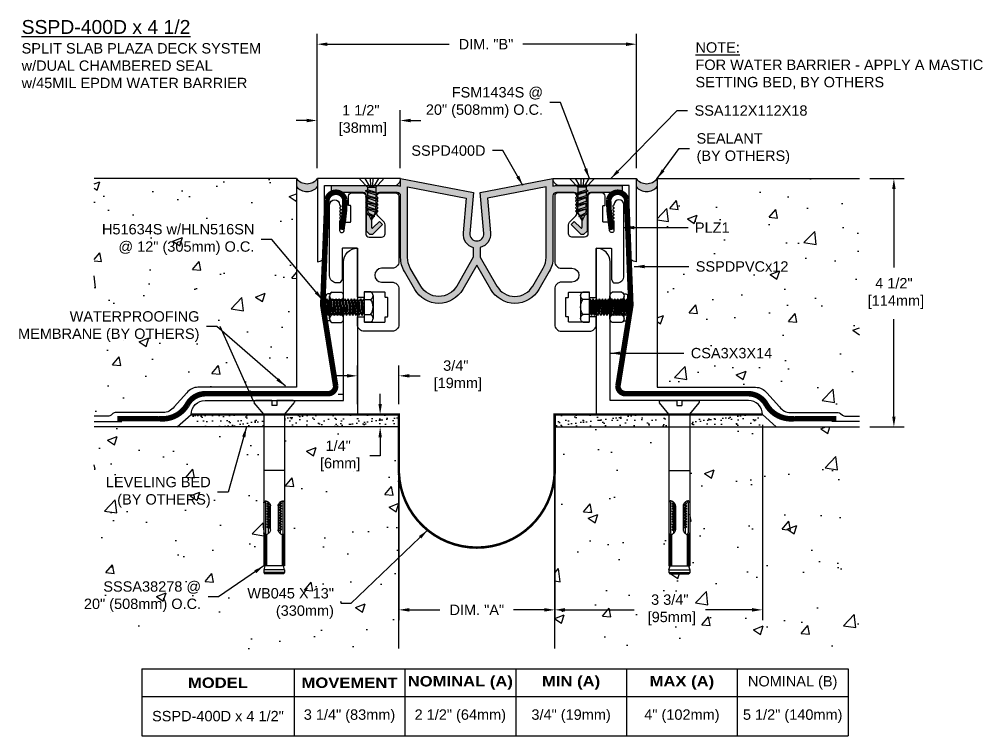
# Model space of a CAD drawing. Header units: inches. Extents: x 0.2 to 35.9, y 0 to 12.9.
# Drawn here: x 0.18 to 17.57, y 0 to 12.93 of the extents above; entities that cross this region are included whole.
import ezdxf

# ---------------------------------------------------------------- set-up
doc = ezdxf.new("R2010")
doc.units = ezdxf.units.IN
doc.header["$MEASUREMENT"] = 0
for name, color, linetype in [('Anchors', 4, 'Continuous'), ('Conditions', 1, 'Continuous'), ('Dimensions', 3, 'Continuous'), ('Fillers', 2, 'Continuous'), ('Metals', 7, 'Continuous'), ('Seal', 5, 'Continuous'), ('TABLE', 1, 'Continuous'), ('Text', 2, 'Continuous')]:
    doc.layers.add(name, color=color, linetype=linetype)
doc.styles.add('ARIAL', font='arial.ttf')
doc.dimstyles.new('Arial', dxfattribs={"dimtxt": 0.1875, "dimasz": 0.1875, "dimexe": 0.1875, "dimexo": 0.1875, "dimgap": 0.1875, "dimtad": 0, "dimtih": 1, "dimtoh": 1, "dimdec": 4, "dimzin": 0, "dimdsep": 46, "dimlunit": 4, "dimtxsty": 'ARIAL', "dimcen": 0.1875, "dimadec": 0, "dimazin": 0, "dimtfac": 1, "dimtdec": 4, "dimtofl": 0, "dimtmove": 0, "dimatfit": 3, "dimfxl": 0, "dimfrac": 2, "dimtolj": 1, "dimtzin": 0, "dimarcsym": 0})
pattern_1 = [(37.5, (-3.29211, 1.53138), (-0.0062993, 0.1926824), [0, -0.152, 0, -0.17, 0, -0.1625]), (7.5, (-3.29211, 1.53138), (0.1769777, 0.2822146), [0, -0.082, 0, -0.137, 0, -0.0525]), (327.5, (-3.41511, 1.53138), (0.3114142, 0.0005659), [0, -0.05, 0, -0.18, 0, -0.235]), (317.5, (-3.41511, 1.53138), (0.3006127, 0.0877676), [0, -0.025, 0, -0.118, 0, -0.135])]
pattern_2 = [(50, (-0.3425, -0.518), (1.79315, -0.15688), [0.1875, -2.0625]), (355, (-0.3425, -0.518), (-0.34688, 1.88048), [0.15, -1.65]), (100.451, (-0.193, -0.5311), (1.44627, 1.7236), [0.15935, -1.75286]), (46.184, (-0.3425, -0.018), (2.6681, -0.4138), [0.28125, -3.09375]), (96.636, (-0.1202, -0.0525), (2.33666, 2.4353), [0.23903, -2.62928]), (351.184, (-0.3425, -0.018), (2.33665, 2.4353), [0.225, -2.475]), (21, (-0.0925, -0.143), (1.49227, -1.00655), [0.1875, -2.0625]), (326, (-0.0925, -0.143), (0.60829, 1.81288), [0.15, -1.65]), (71.451, (0.0318, -0.2269), (2.10056, 0.80633), [0.15935, -1.75286]), (37.5, (-0.3425, -0.518), (0.0304, 0.832235), [0, -1.63, 0, -1.675, 0, -1.65625]), (7.5, (-0.3425, -0.518), (0.657674, 0.98603), [0, -0.955, 0, -1.5925, 0, -0.63125]), (327.5, (-0.9, -0.518), (1.334556, -0.056387), [0, -0.625, 0, -1.95, 0, -2.5875]), (317.5, (-1.15, -0.518), (1.457965, 0.25026), [0, -0.8125, 0, -1.295, 0, -1.8375])]
pattern_3 = [(50, (-3.2921, 1.5314), (1.79315, -0.15688), [0.1875, -2.0625]), (355, (-3.2921, 1.5314), (-0.34688, 1.88048), [0.15, -1.65]), (100.451, (-3.1427, 1.5183), (1.44627, 1.7236), [0.15935, -1.75286]), (46.184, (-3.2921, 2.0314), (2.6681, -0.4138), [0.28125, -3.09375]), (96.636, (-3.0698, 1.997), (2.33666, 2.4353), [0.23903, -2.62928]), (351.184, (-3.292, 2.0314), (2.33665, 2.4353), [0.225, -2.475]), (21, (-3.0421, 1.9064), (1.49227, -1.00655), [0.1875, -2.0625]), (326, (-3.0421, 1.9064), (0.60829, 1.81288), [0.15, -1.65]), (71.451, (-2.9178, 1.8225), (2.10056, 0.80633), [0.15935, -1.75286]), (37.5, (-3.2921, 1.5314), (0.0304, 0.832235), [0, -1.63, 0, -1.675, 0, -1.65625]), (7.5, (-3.2921, 1.5314), (0.657674, 0.98603), [0, -0.955, 0, -1.5925, 0, -0.63125]), (327.5, (-3.8496, 1.5314), (1.334556, -0.056387), [0, -0.625, 0, -1.95, 0, -2.5875]), (317.5, (-4.0996, 1.5314), (1.457965, 0.25026), [0, -0.8125, 0, -1.295, 0, -1.8375])]

# ---------------------------------------------------------------- blocks, each defined once
blk = doc.blocks.new('PLZ1')
blk.add_lwpolyline([(0.265, 0, -0.414214), (0.275, -0.01), (0.275, -0.56, 0.131652), (0.276, -0.565), (0.308, -0.62, 0.267949), (0.317, -0.625), (0.375, -0.625, 0.414214), (0.5, -0.5), (0.5, 0.785, 1), (0.32, 0.785, -0.198912), (0.317, 0.778), (0.301, 0.762, 0.414214), (0.301, 0.748), (0.317, 0.732, -0.198912), (0.32, 0.725, -0.198912), (0.317, 0.718), (0.301, 0.702, 0.414214), (0.301, 0.688), (0.317, 0.672, -0.198912), (0.32, 0.665, -0.198912), (0.317, 0.658), (0.301, 0.642, 0.414214), (0.301, 0.628), (0.317, 0.612, -0.198912), (0.32, 0.605, -0.198912), (0.317, 0.598), (0.301, 0.582, 0.414214), (0.301, 0.568), (0.317, 0.552, -0.198912), (0.32, 0.545, -0.198912), (0.317, 0.538), (0.301, 0.522, 0.414214), (0.301, 0.508), (0.317, 0.492, -0.198912), (0.32, 0.485), (0.32, 0.322, -0.93609), (0.24, 0.317), (0.221, 0.461, 0.376062), (0.211, 0.47), (0.13, 0.47, -0.414214), (0.12, 0.48), (0.12, 0.76, -0.414214), (0.13, 0.77), (0.15, 0.77, 0.414214), (0.16, 0.78), (0.16, 0.937, 0.414214), (0.097, 1), (-0.088, 1, 0.414214), (-0.15, 0.937), (-0.15, 0.262, -0.414214), (-0.213, 0.2), (-0.438, 0.2, -0.414214), (-0.5, 0.262), (-0.5, 0.424, -0.198912), (-0.482, 0.468), (-0.368, 0.582, 0.198912), (-0.35, 0.626), (-0.35, 0.637, 0.198912), (-0.353, 0.645), (-0.369, 0.66, -0.414214), (-0.369, 0.675), (-0.353, 0.69, 0.198912), (-0.35, 0.697, 0.198912), (-0.353, 0.705), (-0.369, 0.72, -0.414214), (-0.369, 0.735), (-0.353, 0.75, 0.198912), (-0.35, 0.757, 0.198912), (-0.353, 0.765), (-0.369, 0.78, -0.414214), (-0.369, 0.795), (-0.353, 0.81, 0.198912), (-0.35, 0.817, 0.198912), (-0.353, 0.825), (-0.369, 0.84, -0.414214), (-0.369, 0.855), (-0.353, 0.87, 0.198912), (-0.35, 0.877, 0.198912), (-0.353, 0.885), (-0.369, 0.9, -0.414214), (-0.369, 0.915), (-0.353, 0.93, 0.198912), (-0.35, 0.937, 0.414214), (-0.413, 1), (-0.688, 1, 0.414214), (-0.75, 0.937), (-0.75, -0.238, 0.414214), (-0.625, -0.363), (-0.438, -0.363, -1), (-0.438, -0.613), (-0.625, -0.613, 0.414214), (-0.75, -0.737), (-0.75, -1.375, 0.414214), (-0.625, -1.5), (-0.125, -1.5, 0.414214), (0, -1.375), (0, -1.248, 0.414214), (-0.01, -1.238), (-0.115, -1.238, 0.414214), (-0.125, -1.248), (-0.125, -1.323, -0.414214), (-0.135, -1.333), (-0.49, -1.333, -0.414214), (-0.5, -1.323), (-0.5, -1.248, 0.414214), (-0.51, -1.238), (-0.54, -1.238, -0.414214), (-0.55, -1.228), (-0.55, -0.898, -0.414214), (-0.54, -0.888), (-0.51, -0.888, 0.414214), (-0.5, -0.878), (-0.5, -0.803, -0.414214), (-0.49, -0.793), (-0.135, -0.793, -0.414214), (-0.125, -0.803), (-0.125, -0.878, 0.414214), (-0.115, -0.888), (-0.01, -0.888, 0.414214), (0, -0.878), (0, -0.01, -0.414214), (0.01, 0)], format="xyb", close=True)
blk = doc.blocks.new('SSPD400D')
h = blk.add_hatch(color=256)
h.paths.add_polyline_path([(0.125, 0.136), (0.06, 0.875), (1.375, 1.125), (1.375, 0.989, -0.085164), (1.437, 1), (2.625, 1), (2.625, 0.875), (2.054, 0.875, 0.414214), (1.991, 0.813), (1.991, 0.177), (1.929, 0.115), (1.884, 0.115), (1.701, 0.298), (1.758, 0.354), (1.875, 0.237, 0.668179), (1.901, 0.248), (1.901, 0.426, 0.421261), (1.861, 0.465, -0.421261), (1.821, 0.504), (1.821, 0.813, 0.414214), (1.759, 0.875), (1.437, 0.875, 0.414214), (1.375, 0.813), (1.375, -0.3, -0.131652), (1.308, -0.55), (1.121, -0.875, -0.577538), (0.254, -0.875), (0, -0.434), (-0.254, -0.875, -0.577538), (-1.121, -0.875), (-1.308, -0.55, -0.131652), (-1.375, -0.3), (-1.375, 0.813, 0.414214), (-1.438, 0.875), (-1.759, 0.875, 0.414214), (-1.821, 0.813), (-1.821, 0.504, -0.421261), (-1.861, 0.465, 0.421261), (-1.901, 0.426), (-1.901, 0.248, 0.668179), (-1.875, 0.237), (-1.758, 0.354), (-1.701, 0.298), (-1.884, 0.115), (-1.929, 0.115), (-1.991, 0.177), (-1.991, 0.813, 0.414214), (-2.054, 0.875), (-2.625, 0.875), (-2.625, 1), (-1.438, 1, -0.085164), (-1.375, 0.989), (-1.375, 1.125), (-0.06, 0.875), (-0.125, 0.136, 0.439955), (0, 0, 0.439955)])
h.paths.add_polyline_path([(-0.249, 0.147, 0.366501), (-0.063, -0.117), (-0.063, -0.292), (-0.363, -0.813, -0.57735), (-1.012, -0.813), (-1.2, -0.488, -0.131653), (-1.25, -0.3), (-1.25, 0.974), (-0.194, 0.773)], flags=16)
h.paths.add_polyline_path([(0.194, 0.773), (1.25, 0.974), (1.25, -0.3, -0.131653), (1.2, -0.488), (1.012, -0.813, -0.57735), (0.363, -0.813), (0.062, -0.292), (0.062, -0.117, 0.366501), (0.249, 0.147)], flags=16)
for points in [[(1.437, 1), (2.625, 1), (2.625, 0.875), (2.054, 0.875, 0.414214), (1.991, 0.813), (1.991, 0.177), (1.929, 0.115), (1.884, 0.115), (1.701, 0.298), (1.758, 0.354), (1.875, 0.237, 0.668179), (1.901, 0.248), (1.901, 0.426, 0.421261), (1.861, 0.465, -0.421261), (1.821, 0.504), (1.821, 0.813, 0.414214), (1.759, 0.875), (1.437, 0.875, 0.414214), (1.375, 0.813), (1.375, -0.3, -0.131652), (1.308, -0.55), (1.121, -0.875, -0.577538), (0.254, -0.875), (0, -0.434), (-0.254, -0.875, -0.577538), (-1.121, -0.875), (-1.308, -0.55, -0.131652), (-1.375, -0.3), (-1.375, 0.813, 0.414214), (-1.438, 0.875), (-1.759, 0.875, 0.414214), (-1.821, 0.813), (-1.821, 0.504, -0.421261), (-1.861, 0.465, 0.421261), (-1.901, 0.426), (-1.901, 0.248, 0.668179), (-1.875, 0.237), (-1.758, 0.354), (-1.701, 0.298), (-1.884, 0.115), (-1.929, 0.115), (-1.991, 0.177), (-1.991, 0.813, 0.414214), (-2.054, 0.875), (-2.625, 0.875), (-2.625, 1), (-1.438, 1, -0.085164), (-1.375, 0.989), (-1.375, 1.125), (-0.06, 0.875), (-0.125, 0.136, 0.439955), (0, 0, 0.439955), (0.125, 0.136), (0.06, 0.875), (1.375, 1.125), (1.375, 0.989, -0.085164)], [(-1.012, -0.813), (-1.2, -0.488, -0.131653), (-1.25, -0.3), (-1.25, 0.974), (-0.194, 0.773), (-0.249, 0.147, 0.366501), (-0.063, -0.117), (-0.063, -0.292), (-0.363, -0.813, -0.57735)], [(1.25, 0.974), (0.194, 0.773), (0.249, 0.147, -0.366501), (0.062, -0.117), (0.062, -0.292), (0.363, -0.813, 0.57735), (1.012, -0.813), (1.2, -0.488, 0.131653), (1.25, -0.3)]]:
    blk.add_lwpolyline(points, format="xyb", close=True)
blk = doc.blocks.new('*D9')
at = {"layer": 'Defpoints', "color": 0}
for p in [(5.552, 11.101), (5.552, 10.052), (7.052, 10.052)]:
    blk.add_point(p, dxfattribs=at)
at = {"layer": 'Dimensions', "color": 0, "lineweight": -2}
for p, q in [((5.552, 10.24), (5.552, 11.288)), ((7.052, 10.24), (7.052, 11.288)), ((5.365, 11.101), (5.177, 11.101)), ((7.24, 11.101), (7.427, 11.101))]:
    blk.add_line(p, q, dxfattribs=at)
at = {"layer": 'Dimensions', "color": 0}
for points in [[(5.365, 11.132), (5.365, 11.069), (5.552, 11.101)], [(7.24, 11.132), (7.24, 11.069), (7.052, 11.101)]]:
    blk.add_solid(points, dxfattribs=at)
at = {"layer": 'Dimensions', "color": 0, "insert": (6.342, 11.101), "char_height": 0.1875, "attachment_point": 5, "style": 'ARIAL'}
blk.add_mtext('\\A1;1 1/2"\\P [38mm]', dxfattribs=at)
blk = doc.blocks.new('SSSA38278')
for p, q in [((-0.341, 0), (-0.045, 0)), ((-0.045, 0), (-0.045, -0.09)), ((0.045, 0), (0.341, 0)), ((0.045, 0), (0.045, -0.09)), ((-0.191, -0.246), (-0.36, -0.039)), ((-0.045, -0.09), (0.045, -0.09)), ((0.191, -0.246), (0.36, -0.039)), ((-0.187, -0.256), (-0.187, -2.982)), ((0.188, -0.256), (0.188, -2.982)), ((-0.187, -1.262), (0.188, -1.262)), ((-0.157, -1.843), (-0.157, -2.387)), ((-0.135, -1.857), (-0.108, -1.84)), ((-0.135, -1.857), (-0.089, -1.849)), ((-0.135, -1.857), (-0.108, -1.873)), ((-0.135, -1.904), (-0.108, -1.887)), ((-0.135, -1.904), (-0.071, -1.893)), ((-0.135, -1.904), (-0.108, -1.92)), ((-0.108, -1.83), (-0.108, -1.84)), ((-0.108, -1.84), (-0.098, -1.838)), ((-0.078, -1.867), (-0.108, -1.873)), ((-0.108, -1.873), (-0.108, -1.887)), ((-0.108, -1.887), (-0.073, -1.88)), ((-0.07, -1.912), (-0.108, -1.92)), ((-0.07, -1.896), (-0.07, -2.334)), ((0.071, -1.895), (0.108, -1.887)), ((0.071, -1.896), (0.071, -2.334)), ((0.071, -1.915), (0.135, -1.904)), ((0.071, -1.915), (0.135, -1.904)), ((0.108, -1.873), (0.072, -1.881)), ((0.078, -1.867), (0.135, -1.857)), ((0.093, -1.844), (0.108, -1.84)), ((0.108, -1.83), (0.108, -1.84)), ((0.135, -1.857), (0.108, -1.84)), ((0.135, -1.857), (0.108, -1.873)), ((0.108, -1.873), (0.108, -1.887)), ((0.135, -1.904), (0.108, -1.887)), ((0.135, -1.904), (0.108, -1.92)), ((0.158, -1.843), (0.158, -2.387)), ((-0.135, -1.951), (-0.108, -1.934)), ((-0.135, -1.951), (-0.07, -1.94)), ((-0.135, -1.951), (-0.108, -1.967)), ((-0.135, -1.998), (-0.108, -1.981)), ((-0.135, -1.998), (-0.07, -1.986)), ((-0.135, -1.998), (-0.108, -2.014)), ((-0.135, -2.044), (-0.108, -2.028)), ((-0.135, -2.044), (-0.07, -2.033)), ((-0.135, -2.044), (-0.108, -2.061)), ((-0.135, -2.091), (-0.108, -2.075)), ((-0.135, -2.091), (-0.07, -2.08)), ((-0.108, -1.92), (-0.108, -1.934)), ((-0.108, -1.934), (-0.07, -1.926)), ((-0.07, -1.959), (-0.108, -1.967)), ((-0.108, -1.967), (-0.108, -1.981)), ((-0.108, -1.981), (-0.07, -1.973)), ((-0.07, -2.006), (-0.108, -2.014)), ((-0.108, -2.014), (-0.108, -2.028)), ((-0.108, -2.028), (-0.07, -2.02)), ((-0.07, -2.053), (-0.108, -2.061)), ((-0.108, -2.061), (-0.108, -2.075)), ((-0.108, -2.075), (-0.07, -2.067)), ((0.108, -1.92), (0.071, -1.928)), ((0.071, -1.942), (0.108, -1.934)), ((0.071, -1.962), (0.135, -1.951)), ((0.108, -1.967), (0.071, -1.975)), ((0.071, -1.989), (0.108, -1.981)), ((0.071, -2.009), (0.135, -1.998)), ((0.108, -2.014), (0.071, -2.022)), ((0.071, -2.036), (0.108, -2.028)), ((0.071, -2.056), (0.135, -2.044)), ((0.108, -2.061), (0.071, -2.069)), ((0.071, -2.083), (0.108, -2.075)), ((0.108, -1.92), (0.108, -1.934)), ((0.135, -1.951), (0.108, -1.934)), ((0.135, -1.951), (0.108, -1.967)), ((0.108, -1.967), (0.108, -1.981)), ((0.135, -1.998), (0.108, -1.981)), ((0.135, -1.998), (0.108, -2.014)), ((0.108, -2.014), (0.108, -2.028)), ((0.135, -2.044), (0.108, -2.028)), ((0.135, -2.044), (0.108, -2.061)), ((0.108, -2.061), (0.108, -2.075)), ((0.135, -2.091), (0.108, -2.075)), ((-0.135, -2.091), (-0.108, -2.108)), ((-0.135, -2.138), (-0.108, -2.122)), ((-0.135, -2.138), (-0.07, -2.127)), ((-0.135, -2.138), (-0.108, -2.155)), ((-0.135, -2.185), (-0.108, -2.169)), ((-0.135, -2.185), (-0.07, -2.174)), ((-0.135, -2.185), (-0.108, -2.202)), ((-0.135, -2.232), (-0.108, -2.215)), ((-0.135, -2.232), (-0.07, -2.221)), ((-0.135, -2.232), (-0.108, -2.248)), ((-0.07, -2.1), (-0.108, -2.108)), ((-0.108, -2.108), (-0.108, -2.122)), ((-0.108, -2.122), (-0.07, -2.114)), ((-0.07, -2.147), (-0.108, -2.155)), ((-0.108, -2.155), (-0.108, -2.169)), ((-0.108, -2.169), (-0.07, -2.16)), ((-0.07, -2.193), (-0.108, -2.202)), ((-0.108, -2.202), (-0.108, -2.215)), ((-0.108, -2.215), (-0.07, -2.207)), ((-0.07, -2.24), (-0.108, -2.248)), ((-0.108, -2.248), (-0.108, -2.262)), ((-0.108, -2.262), (-0.07, -2.254)), ((0.071, -2.103), (0.135, -2.091)), ((0.108, -2.108), (0.071, -2.116)), ((0.071, -2.13), (0.108, -2.122)), ((0.071, -2.149), (0.135, -2.138)), ((0.108, -2.155), (0.071, -2.163)), ((0.071, -2.177), (0.108, -2.169)), ((0.071, -2.196), (0.135, -2.185)), ((0.108, -2.202), (0.071, -2.21)), ((0.071, -2.224), (0.108, -2.215)), ((0.071, -2.243), (0.135, -2.232)), ((0.108, -2.248), (0.071, -2.257)), ((0.135, -2.091), (0.108, -2.108)), ((0.108, -2.108), (0.108, -2.122)), ((0.135, -2.138), (0.108, -2.122)), ((0.135, -2.138), (0.108, -2.155)), ((0.108, -2.155), (0.108, -2.169)), ((0.135, -2.185), (0.108, -2.169)), ((0.135, -2.185), (0.108, -2.202)), ((0.108, -2.202), (0.108, -2.215)), ((0.135, -2.232), (0.108, -2.215)), ((0.135, -2.232), (0.108, -2.248)), ((0.108, -2.248), (0.108, -2.262)), ((-0.166, -2.42), (-0.166, -2.982)), ((-0.143, -2.42), (-0.143, -2.982)), ((-0.135, -2.279), (-0.108, -2.262)), ((-0.135, -2.279), (-0.07, -2.268)), ((-0.135, -2.279), (-0.108, -2.295)), ((-0.135, -2.326), (-0.108, -2.309)), ((-0.135, -2.326), (-0.07, -2.315)), ((-0.135, -2.326), (-0.108, -2.342)), ((-0.07, -2.287), (-0.108, -2.295)), ((-0.108, -2.295), (-0.108, -2.309)), ((-0.108, -2.309), (-0.07, -2.301)), ((-0.07, -2.334), (-0.108, -2.342)), ((-0.108, -2.342), (-0.108, -2.401)), ((0.071, -2.27), (0.108, -2.262)), ((0.071, -2.29), (0.135, -2.279)), ((0.108, -2.295), (0.071, -2.303)), ((0.135, -2.279), (0.108, -2.262)), ((0.135, -2.279), (0.108, -2.295)), ((0.108, -2.295), (0.108, -2.401)), ((0.143, -2.42), (0.143, -2.982)), ((0.166, -2.42), (0.166, -2.982)), ((-0.187, -3.053), (-0.168, -2.982)), ((-0.187, -2.982), (0.188, -2.982)), ((-0.187, -3.053), (0.188, -3.053)), ((-0.187, -3.053), (-0.187, -3.099)), ((-0.187, -3.099), (0.188, -3.099)), ((-0.187, -3.099), (-0.174, -3.123)), ((-0.174, -3.123), (0.174, -3.123)), ((0.168, -2.982), (0.188, -3.053)), ((0.188, -3.099), (0.174, -3.123)), ((0.188, -3.053), (0.188, -3.099))]:
    blk.add_line(p, q)
for centre, radius, start, end in [((-0.341, -0.024), 0.0239, 90, 219.032), ((0.341, -0.024), 0.0239, 320.968, 90), ((-0.202, -0.256), 0.015, 0, 39.1666), ((0.203, -0.256), 0.015, 140.8334, 180), ((-0.159, -1.839), 0.0276, 135, 168.9394), ((-0.135, -1.843), 0.0524, 168.9394, 180), ((-0.159, -1.839), 0.0276, 101.0606, 135), ((-0.155, -1.863), 0.0524, 76.6123, 101.0606), ((-0.129, -1.839), 0.0276, 135, 168.9394), ((-0.105, -1.843), 0.0524, 168.9394, 180), ((-0.129, -1.839), 0.0276, 110.9085, 135), ((-0.161, -1.888), 0.0783, 59.3028, 76.6123), ((-0.179, -1.919), 0.114, 45, 59.3028), ((-0.179, -1.919), 0.114, 30.6972, 45), ((-0.148, -1.901), 0.0783, 13.3877, 30.6972), ((-0.123, -1.895), 0.0524, 358.2993, 13.3877), ((0.123, -1.895), 0.0524, 166.6123, 181.7007), ((0.148, -1.901), 0.0783, 149.3028, 166.6123), ((0.179, -1.919), 0.114, 135, 149.3028), ((0.179, -1.919), 0.114, 120.6972, 135), ((0.161, -1.888), 0.0783, 103.3877, 120.6972), ((0.129, -1.839), 0.0276, 45, 69.0915), ((0.155, -1.863), 0.0524, 78.9394, 103.3877), ((0.129, -1.839), 0.0276, 11.0606, 45), ((0.105, -1.843), 0.0524, 360, 11.0606), ((0.159, -1.839), 0.0276, 45, 78.9394), ((0.159, -1.839), 0.0276, 11.0606, 45), ((0.135, -1.843), 0.0524, 0, 11.0606), ((-0.135, -2.387), 0.0524, 180, 191.0606), ((-0.159, -2.392), 0.0276, 191.0606, 225), ((-0.159, -2.392), 0.0276, 225, 258.9394), ((-0.155, -2.367), 0.0524, 258.9394, 283.3877), ((-0.105, -2.387), 0.0524, 180, 191.0606), ((-0.129, -2.392), 0.0276, 191.0606, 225), ((-0.129, -2.392), 0.0276, 225, 249.0915), ((-0.161, -2.342), 0.0783, 283.3877, 300.6972), ((-0.179, -2.311), 0.114, 300.6972, 315), ((-0.179, -2.311), 0.114, 315, 329.3028), ((-0.148, -2.329), 0.0783, 329.3028, 346.6123), ((-0.123, -2.335), 0.0524, 346.6123, 1.7007), ((0.123, -2.335), 0.0524, 178.2993, 193.3877), ((0.148, -2.329), 0.0783, 193.3877, 210.6972), ((0.179, -2.311), 0.114, 210.6972, 225), ((0.179, -2.311), 0.114, 225, 239.3028), ((0.161, -2.342), 0.0783, 239.3028, 256.6123), ((0.129, -2.392), 0.0276, 290.9085, 315), ((0.155, -2.367), 0.0524, 256.6123, 281.0606), ((0.129, -2.392), 0.0276, 315, 348.9394), ((0.105, -2.387), 0.0524, 348.9394, 0), ((0.159, -2.392), 0.0276, 281.0606, 315), ((0.159, -2.392), 0.0276, 315, 348.9394), ((0.135, -2.387), 0.0524, 348.9394, 360)]:
    blk.add_arc(centre, radius, start, end)
blk = doc.blocks.new('*D10')
at = {"layer": 'Defpoints', "color": 0}
for p in [(11.319, 12.478), (5.552, 10.052), (11.319, 10.052)]:
    blk.add_point(p, dxfattribs=at)
at = {"layer": 'Dimensions', "color": 0, "lineweight": -2}
for p, q in [((5.552, 10.24), (5.552, 12.665)), ((11.319, 10.24), (11.319, 12.665)), ((5.74, 12.478), (7.938, 12.478)), ((11.132, 12.478), (9.267, 12.478))]:
    blk.add_line(p, q, dxfattribs=at)
at = {"layer": 'Dimensions', "color": 0}
for points in [[(5.74, 12.509), (5.74, 12.446), (5.552, 12.478)], [(11.132, 12.509), (11.132, 12.446), (11.319, 12.478)]]:
    blk.add_solid(points, dxfattribs=at)
at = {"layer": 'Dimensions', "color": 0, "insert": (8.602, 12.478), "char_height": 0.1875, "attachment_point": 5, "style": 'ARIAL'}
blk.add_mtext('\\A1;DIM. "B"', dxfattribs=at)
blk = doc.blocks.new('*D11')
at = {"layer": 'Defpoints', "color": 0}
for p in [(7.03, 4.949), (9.842, 4.949), (9.842, 2.271)]:
    blk.add_point(p, dxfattribs=at)
at = {"layer": 'Dimensions', "color": 0, "lineweight": -2}
for p, q in [((7.03, 4.762), (7.03, 2.084)), ((9.842, 4.762), (9.842, 2.084)), ((7.217, 2.271), (7.771, 2.271)), ((9.655, 2.271), (9.1, 2.271))]:
    blk.add_line(p, q, dxfattribs=at)
at = {"layer": 'Dimensions', "color": 0}
for points in [[(7.217, 2.303), (7.217, 2.24), (7.03, 2.271)], [(9.655, 2.303), (9.655, 2.24), (9.842, 2.271)]]:
    blk.add_solid(points, dxfattribs=at)
at = {"layer": 'Dimensions', "color": 0, "insert": (8.436, 2.271), "char_height": 0.1875, "attachment_point": 5, "style": 'ARIAL'}
blk.add_mtext('\\A1;DIM. "A"', dxfattribs=at)
blk = doc.blocks.new('*D14')
at = {"layer": 'Defpoints', "color": 0}
for p in [(6.691, 5.797), (7.03, 5.797), (7.03, 5.572)]:
    blk.add_point(p, dxfattribs=at)
at = {"layer": 'Dimensions', "color": 0, "lineweight": -2}
for p, q in [((6.691, 5.985), (6.691, 6.172)), ((6.842, 5.797), (6.504, 5.797)), ((6.842, 5.572), (6.504, 5.572)), ((6.691, 5.385), (6.691, 5.048)), ((6.691, 5.048), (6.504, 5.048))]:
    blk.add_line(p, q, dxfattribs=at)
at = {"layer": 'Dimensions', "color": 0}
for points in [[(6.66, 5.985), (6.722, 5.985), (6.691, 5.797)], [(6.66, 5.385), (6.722, 5.385), (6.691, 5.572)]]:
    blk.add_solid(points, dxfattribs=at)
at = {"layer": 'Dimensions', "color": 0, "insert": (5.933, 5.048), "char_height": 0.1875, "attachment_point": 5, "style": 'ARIAL'}
blk.add_mtext('\\A1;1/4"\\P [6mm]', dxfattribs=at)
blk = doc.blocks.new('*D12')
at = {"layer": 'Defpoints', "color": 0}
for p in [(6.28, 6.494), (6.28, 5.797), (7.03, 5.797)]:
    blk.add_point(p, dxfattribs=at)
at = {"layer": 'Dimensions', "color": 0, "lineweight": -2}
for p, q in [((6.28, 5.985), (6.28, 6.681)), ((7.03, 5.985), (7.03, 6.681)), ((6.092, 6.494), (5.905, 6.494)), ((7.217, 6.494), (7.413, 6.494))]:
    blk.add_line(p, q, dxfattribs=at)
at = {"layer": 'Dimensions', "color": 0}
for points in [[(6.092, 6.525), (6.092, 6.463), (6.28, 6.494)], [(7.217, 6.525), (7.217, 6.463), (7.03, 6.494)]]:
    blk.add_solid(points, dxfattribs=at)
at = {"layer": 'Dimensions', "color": 0, "insert": (8.057, 6.494), "char_height": 0.1875, "attachment_point": 5, "style": 'ARIAL'}
blk.add_mtext('\\A1;3/4"\\P [19mm]', dxfattribs=at)
blk = doc.blocks.new('*D15')
at = {"layer": 'Defpoints', "color": 0}
for p in [(13.592, 5.797), (9.842, 5.572), (13.592, 2.271)]:
    blk.add_point(p, dxfattribs=at)
at = {"layer": 'Dimensions', "color": 0, "lineweight": -2}
for p, q in [((13.592, 5.61), (13.592, 2.084)), ((9.842, 5.385), (9.842, 2.084)), ((10.03, 2.271), (11.277, 2.271)), ((13.405, 2.271), (12.563, 2.271))]:
    blk.add_line(p, q, dxfattribs=at)
at = {"layer": 'Dimensions', "color": 0}
for points in [[(10.03, 2.303), (10.03, 2.24), (9.842, 2.271)], [(13.405, 2.303), (13.405, 2.24), (13.592, 2.271)]]:
    blk.add_solid(points, dxfattribs=at)
at = {"layer": 'Dimensions', "color": 0, "insert": (11.92, 2.271), "char_height": 0.1875, "attachment_point": 5, "style": 'ARIAL'}
blk.add_mtext('\\A1;3 3/4"\\P [95mm]', dxfattribs=at)
blk = doc.blocks.new('*D16')
at = {"layer": 'Defpoints', "color": 0}
for p in [(15.342, 10.052), (15.342, 5.572), (15.965, 5.572)]:
    blk.add_point(p, dxfattribs=at)
at = {"layer": 'Dimensions', "color": 0, "lineweight": -2}
for p, q in [((15.53, 10.052), (16.153, 10.052)), ((15.965, 9.865), (15.965, 8.446)), ((15.965, 5.76), (15.965, 7.515)), ((15.53, 5.572), (16.153, 5.572))]:
    blk.add_line(p, q, dxfattribs=at)
at = {"layer": 'Dimensions', "color": 0}
for points in [[(15.934, 9.865), (15.996, 9.865), (15.965, 10.052)], [(15.934, 5.76), (15.996, 5.76), (15.965, 5.572)]]:
    blk.add_solid(points, dxfattribs=at)
at = {"layer": 'Dimensions', "color": 0, "insert": (15.965, 7.98), "char_height": 0.1875, "attachment_point": 5, "style": 'ARIAL'}
blk.add_mtext('\\A1;4 1/2"\\P [114mm]', dxfattribs=at)
blk = doc.blocks.new('CSA3X3X14')
at = {"layer": 'Metals'}
blk.add_lwpolyline([(0.25, 2.75, 0.414214), (0, 3), (0, 0), (3, 0, 0.414214), (2.75, 0.25), (0.25, 0.25)], format="xyb", close=True, dxfattribs=at)
blk = doc.blocks.new('SSA112X112X18')
blk.add_lwpolyline([(0, 0), (-1.5, 0), (-1.5, -1.5, 0.414214), (-1.375, -1.375), (-1.375, -0.125), (-0.125, -0.125, 0.414214)], format="xyb", close=True)
blk = doc.blocks.new('FSM1434S')
for p, q in [((0.202, 0), (-0.202, 0)), ((-0.122, 0), (-0.046, -0.132)), ((-0.024, 0), (-0.019, -0.132)), ((0.024, 0), (0.019, -0.132)), ((0.122, 0), (0.046, -0.132)), ((-0.209, -0.016), (-0.075, -0.154)), ((-0.075, -0.154), (0.075, -0.154)), ((-0.075, -0.154), (-0.075, -0.2)), ((-0.046, -0.132), (0.046, -0.132)), ((0.209, -0.016), (0.075, -0.154)), ((0.075, -0.154), (0.075, -0.251)), ((-0.112, -0.221), (-0.075, -0.2)), ((0.113, -0.273), (-0.112, -0.221)), ((-0.112, -0.221), (-0.075, -0.243)), ((-0.112, -0.325), (-0.075, -0.303)), ((0.113, -0.376), (-0.112, -0.325)), ((-0.112, -0.325), (-0.075, -0.346)), ((0.075, -0.251), (-0.075, -0.2)), ((-0.075, -0.243), (-0.075, -0.246)), ((-0.075, -0.243), (-0.075, -0.303)), ((-0.075, -0.243), (0.075, -0.295)), ((0.075, -0.354), (-0.075, -0.303)), ((-0.075, -0.346), (0.075, -0.398)), ((-0.075, -0.346), (-0.075, -0.406)), ((0.113, -0.273), (0.075, -0.251)), ((0.113, -0.273), (0.075, -0.295)), ((0.075, -0.295), (0.075, -0.298)), ((0.075, -0.295), (0.075, -0.354)), ((-0.112, -0.428), (-0.075, -0.406)), ((0.113, -0.479), (-0.112, -0.428)), ((-0.112, -0.428), (-0.075, -0.449)), ((-0.112, -0.531), (-0.075, -0.509)), ((0.075, -0.458), (-0.075, -0.406)), ((-0.075, -0.509), (-0.075, -0.449)), ((-0.075, -0.449), (0.075, -0.501)), ((0.073, -0.56), (-0.075, -0.509)), ((0.113, -0.376), (0.075, -0.354)), ((0.113, -0.376), (0.075, -0.398)), ((0.075, -0.398), (0.075, -0.458)), ((0.113, -0.479), (0.075, -0.458)), ((0.113, -0.479), (0.075, -0.501)), ((0.075, -0.524), (0.075, -0.501)), ((0.105, -0.581), (-0.112, -0.531)), ((-0.112, -0.531), (-0.075, -0.553)), ((-0.089, -0.64), (-0.063, -0.619)), ((0.058, -0.681), (-0.089, -0.64)), ((-0.089, -0.64), (-0.051, -0.661)), ((-0.075, -0.553), (0.067, -0.602)), ((0.058, -0.681), (-0.063, -0.619)), ((-0.051, -0.661), (0.058, -0.681)), ((0.105, -0.581), (0.067, -0.602)), ((0.105, -0.581), (0.073, -0.56))]:
    blk.add_line(p, q)
for centre, radius, start, end in [((-0.202, -0.01), 0.0096, 90, 224.3206), ((0.202, -0.01), 0.0096, 315.6794, 90), ((0.298, -0.526), 0.373, 184.1974, 194.4309), ((0.298, -0.526), 0.373, 201.2487, 216.9667), ((-0.298, -0.526), 0.373, 323.0333, 335.8104), ((-0.298, -0.526), 0.373, 336.5004, 348.2654), ((-0.298, -0.526), 0.373, 354.6624, 0.1882)]:
    blk.add_arc(centre, radius, start, end)
blk = doc.blocks.new('Sealant')
blk.add_hatch(color=253).paths.add_polyline_path([(0, -0.143), (0, 0, -0.481905), (-0.378, 0), (-0.378, -0.143, 0.481905)])
for centre in [(-0.189, 0.151), (-0.189, 0.008)]:
    blk.add_arc(centre, 0.242, 218.5407, 321.4593)
blk = doc.blocks.new('HLN516SN')
for p, q in [((-0.274, 0.213), (-0.274, 0.04)), ((-0.242, 0.244), (-0.242, 0.283)), ((-0.205, 0.32), (0.205, 0.32)), ((-0.205, 0.253), (0.205, 0.253)), ((-0.137, 0.04), (-0.137, 0.213)), ((0.137, 0.04), (0.137, 0.213)), ((0.242, 0.244), (0.242, 0.283)), ((0.274, 0.213), (0.274, 0.04)), ((-0.205, 0), (0.205, 0))]:
    blk.add_line(p, q)
for centre, radius, start, end in [((-0.205, 0.175), 0.0783, 29.0208, 150.9792), ((-0.205, 0.283), 0.037, 90, 180), ((0, 0.001), 0.253, 57.1911, 122.8089), ((0.205, 0.175), 0.0783, 29.0208, 150.9792), ((0.205, 0.283), 0.037, 0, 90), ((-0.205, 0.078), 0.0783, 209.0208, 330.9792), ((0, 0.253), 0.253, 237.1911, 302.8089), ((0.205, 0.078), 0.0783, 209.0208, 330.9792)]:
    blk.add_arc(centre, radius, start, end)
blk = doc.blocks.new('H51634S')
for p, q in [((-0.275, 0.114), (-0.275, 0)), ((-0.275, 0), (0.275, 0)), ((-0.206, 0.158), (0.206, 0.158)), ((-0.15, -0.013), (-0.127, 0)), ((-0.15, -0.013), (-0.008, 0)), ((-0.138, 0), (-0.138, 0.114)), ((0.124, 0), (0.113, -0.007)), ((0.137, 0), (0.137, 0.114)), ((0.275, 0.114), (0.275, 0)), ((-0.15, -0.013), (-0.113, -0.034)), ((-0.15, -0.069), (0.15, -0.041)), ((-0.15, -0.069), (-0.113, -0.047)), ((-0.15, -0.069), (-0.113, -0.09)), ((-0.15, -0.124), (0.15, -0.096)), ((-0.15, -0.124), (-0.113, -0.103)), ((-0.15, -0.124), (-0.113, -0.145)), ((-0.15, -0.18), (0.15, -0.152)), ((-0.15, -0.18), (-0.113, -0.159)), ((0.113, -0.007), (-0.113, -0.034)), ((-0.113, -0.047), (0.113, -0.02)), ((-0.113, -0.047), (-0.113, -0.034)), ((0.113, -0.062), (-0.113, -0.09)), ((-0.113, -0.103), (0.113, -0.075)), ((-0.113, -0.103), (-0.113, -0.09)), ((0.113, -0.118), (-0.113, -0.145)), ((-0.113, -0.159), (0.113, -0.131)), ((-0.113, -0.159), (-0.113, -0.145)), ((0.113, -0.173), (-0.113, -0.201)), ((0.113, -0.02), (0.113, -0.007)), ((0.15, -0.041), (0.113, -0.02)), ((0.15, -0.041), (0.113, -0.062)), ((0.113, -0.075), (0.113, -0.062)), ((0.15, -0.096), (0.113, -0.075)), ((0.15, -0.096), (0.113, -0.118)), ((0.113, -0.131), (0.113, -0.118)), ((0.15, -0.152), (0.113, -0.131)), ((0.15, -0.152), (0.113, -0.173)), ((0.113, -0.186), (0.113, -0.173)), ((-0.15, -0.18), (-0.113, -0.201)), ((-0.15, -0.235), (0.15, -0.208)), ((-0.15, -0.235), (-0.113, -0.214)), ((-0.15, -0.235), (-0.113, -0.257)), ((-0.15, -0.291), (0.15, -0.263)), ((-0.15, -0.291), (-0.113, -0.27)), ((-0.15, -0.291), (-0.113, -0.312)), ((-0.15, -0.346), (0.15, -0.319)), ((-0.15, -0.346), (-0.113, -0.325)), ((-0.15, -0.346), (-0.113, -0.368)), ((-0.113, -0.214), (0.113, -0.186)), ((-0.113, -0.214), (-0.113, -0.201)), ((0.113, -0.229), (-0.113, -0.257)), ((-0.113, -0.27), (0.113, -0.242)), ((-0.113, -0.27), (-0.113, -0.257)), ((0.113, -0.284), (-0.113, -0.312)), ((-0.113, -0.325), (0.113, -0.297)), ((-0.113, -0.325), (-0.113, -0.312)), ((0.113, -0.34), (-0.113, -0.368)), ((0.15, -0.208), (0.113, -0.186)), ((0.15, -0.208), (0.113, -0.229)), ((0.113, -0.242), (0.113, -0.229)), ((0.15, -0.263), (0.113, -0.242)), ((0.15, -0.263), (0.113, -0.284)), ((0.113, -0.297), (0.113, -0.284)), ((0.15, -0.319), (0.113, -0.297)), ((0.15, -0.319), (0.113, -0.34)), ((0.113, -0.353), (0.113, -0.34)), ((-0.15, -0.402), (0.15, -0.374)), ((-0.15, -0.402), (-0.113, -0.381)), ((-0.15, -0.402), (-0.113, -0.423)), ((-0.15, -0.458), (0.15, -0.43)), ((-0.15, -0.458), (-0.113, -0.436)), ((-0.15, -0.458), (-0.113, -0.479)), ((-0.15, -0.513), (0.15, -0.485)), ((-0.15, -0.513), (-0.113, -0.492)), ((-0.15, -0.513), (-0.113, -0.534)), ((-0.113, -0.381), (0.113, -0.353)), ((-0.113, -0.381), (-0.113, -0.368)), ((0.113, -0.395), (-0.113, -0.423)), ((-0.113, -0.436), (0.113, -0.409)), ((-0.113, -0.436), (-0.113, -0.423)), ((0.113, -0.451), (-0.113, -0.479)), ((-0.113, -0.492), (0.113, -0.464)), ((-0.113, -0.492), (-0.113, -0.479)), ((0.113, -0.507), (-0.113, -0.534)), ((-0.113, -0.547), (0.113, -0.52)), ((0.15, -0.374), (0.113, -0.353)), ((0.15, -0.374), (0.113, -0.395)), ((0.113, -0.409), (0.113, -0.395)), ((0.15, -0.43), (0.113, -0.409)), ((0.15, -0.43), (0.113, -0.451)), ((0.113, -0.464), (0.113, -0.451)), ((0.15, -0.485), (0.113, -0.464)), ((0.15, -0.485), (0.113, -0.507)), ((0.113, -0.52), (0.113, -0.507)), ((0.15, -0.541), (0.113, -0.52)), ((-0.15, -0.569), (0.15, -0.541)), ((-0.15, -0.569), (-0.113, -0.547)), ((-0.15, -0.569), (-0.113, -0.59)), ((-0.15, -0.624), (0.15, -0.596)), ((-0.15, -0.624), (-0.113, -0.603)), ((-0.15, -0.624), (-0.113, -0.645)), ((-0.15, -0.68), (0.15, -0.652)), ((-0.15, -0.68), (-0.113, -0.659)), ((-0.15, -0.68), (-0.113, -0.701)), ((-0.113, -0.547), (-0.113, -0.534)), ((0.113, -0.562), (-0.113, -0.59)), ((-0.113, -0.603), (0.113, -0.575)), ((-0.113, -0.603), (-0.113, -0.59)), ((0.113, -0.618), (-0.113, -0.645)), ((-0.113, -0.659), (0.113, -0.631)), ((-0.113, -0.659), (-0.113, -0.645)), ((0.113, -0.673), (-0.113, -0.701)), ((-0.113, -0.714), (0.113, -0.686)), ((0.15, -0.541), (0.113, -0.562)), ((0.113, -0.575), (0.113, -0.562)), ((0.15, -0.596), (0.113, -0.575)), ((0.15, -0.596), (0.113, -0.618)), ((0.113, -0.631), (0.113, -0.618)), ((0.15, -0.652), (0.113, -0.631)), ((0.15, -0.652), (0.113, -0.673)), ((0.113, -0.686), (0.113, -0.673)), ((0.15, -0.708), (0.113, -0.686)), ((-0.15, -0.735), (0.15, -0.708)), ((-0.15, -0.735), (-0.113, -0.714)), ((-0.15, -0.735), (-0.124, -0.75)), ((-0.124, -0.75), (0.06, -0.75)), ((-0.113, -0.714), (-0.113, -0.701)), ((0.113, -0.729), (-0.06, -0.75)), ((0.113, -0.729), (0.06, -0.75)), ((0.15, -0.708), (0.113, -0.729))]:
    blk.add_line(p, q)
for centre, radius, start, end in [((-0.206, 0.083), 0.0757, 24.7615, 155.2385), ((0, -0.078), 0.237, 54.5107, 125.4893), ((0.206, 0.083), 0.0757, 24.7615, 155.2385)]:
    blk.add_arc(centre, radius, start, end)
for p in [(-0.113, -0.047), (-0.113, -0.103), (-0.113, -0.159), (-0.113, -0.214), (-0.113, -0.27), (-0.113, -0.325), (-0.113, -0.381), (-0.113, -0.436), (-0.113, -0.492), (-0.113, -0.547), (-0.113, -0.603), (-0.113, -0.659), (-0.113, -0.714)]:
    blk.add_point(p)
blk = doc.blocks.new('*T13')
at = {"layer": 'TABLE', "color": 0, "linetype": 'ByBlock', "lineweight": -2}
for p, q in [((0, 0), (12.75, 0)), ((0, 0), (0, -1.205)), ((2.75, 0), (2.75, -1.205)), ((4.75, 0), (4.75, -1.205)), ((6.75, 0), (6.75, -1.205)), ((8.75, 0), (8.75, -1.205)), ((10.75, 0), (10.75, -1.205)), ((12.75, 0), (12.75, -1.205)), ((0, -0.5), (12.75, -0.5)), ((0, -1.205), (12.75, -1.205))]:
    blk.add_line(p, q, dxfattribs=at)
at = {"layer": 'TABLE', "color": 2, "char_height": 0.1875, "attachment_point": 5, "style": 'ARIAL'}
for s, insert, width in [('{\\fArial Black|b0|i0|c0|p34;MODEL}', (1.375, -0.25), 2.63), ('{\\fArial Black|b0|i0|c0|p34;MOVEMENT}', (3.75, -0.25), 1.88), ('{\\fArial Black|b0|i0|c0|p34;NOMINAL (A)}', (5.75, -0.25), 1.88), ('{\\fArial Black|b0|i0|c0|p34;MIN (A)}', (7.75, -0.25), 1.88), ('{\\fArial Black|b0|i0|c0|p34;MAX (A)}', (9.75, -0.25), 1.88), ('NOMINAL (B)', (11.75, -0.25), 1.88), ('SSPD-400D x 4 1/2"', (1.375, -0.852), 2.63), ('3 1/4" (83mm)', (3.75, -0.852), 1.88), ('2 1/2" (64mm)', (5.75, -0.852), 1.88), ('3/4" (19mm)', (7.75, -0.852), 1.88), ('4" (102mm)', (9.75, -0.852), 1.88), ('5 1/2" (140mm)', (11.75, -0.852), 1.88)]:
    blk.add_mtext(s, dxfattribs=dict(at, insert=insert, width=width))

msp = doc.modelspace()

# ---------------------------------------------------------------- hatches: boundary and pattern name
at = {"layer": 'Conditions'}
h = msp.add_hatch(dxfattribs=at)
h.set_pattern_fill('AR-CONC', color=256, scale=0.25, style=0)
h.set_pattern_definition(pattern_2)
h.paths.add_polyline_path([(5.18244, 10.05216), (1.52958, 10.05216), (1.52958, 5.7673), (1.79075, 5.7673, 0.18626214), (1.83274, 5.7835), (1.86778, 5.81528, -0.18626214), (1.90977, 5.83149), (2.77237, 5.83149, 0.23633823), (2.97252, 5.93169), (3.20253, 6.1876, -0.23633823), (3.40269, 6.2878), (5.18244, 6.2878)])
h = msp.add_hatch(dxfattribs=at)
h.set_pattern_fill('AR-CONC', color=256, scale=0.25, style=0)
h.set_pattern_definition(pattern_2)
h.paths.add_polyline_path([(15.34208, 10.05216), (11.68923, 10.05216), (11.68923, 10.05216), (11.68923, 9.90952), (11.68923, 9.90952), (11.68923, 9.90952), (11.68923, 6.2878), (13.46898, 6.2878, -0.23633823), (13.66914, 6.1876), (13.89914, 5.93169, 0.23633823), (14.0993, 5.83149), (14.9619, 5.83149, -0.18626214), (15.00389, 5.81528), (15.03893, 5.7835, 0.18626214), (15.08092, 5.7673), (15.34208, 5.7673)])
h = msp.add_hatch(dxfattribs=at)
h.set_pattern_fill('AR-SAND', color=256, scale=0.1, style=0)
h.set_pattern_definition(pattern_1)
h.paths.add_polyline_path([(4.59208, 5.79139, 0.09676873), (4.59098, 5.79703), (3.27958, 5.79703), (3.27958, 5.57203), (4.59208, 5.57203)])
h = msp.add_hatch(dxfattribs=at)
h.set_pattern_fill('AR-SAND', color=256, scale=0.1, style=0)
h.set_pattern_definition(pattern_1)
h.paths.add_polyline_path([(7.02958, 5.79703), (4.96819, 5.79703, 0.09676873), (4.96708, 5.79139), (4.96708, 5.57203), (7.02958, 5.57203)])
h = msp.add_hatch(dxfattribs=at)
h.set_pattern_fill('AR-SAND', color=256, scale=0.1, style=0)
h.set_pattern_definition(pattern_1)
h.paths.add_polyline_path([(11.90458, 5.79139, 0.09676873), (11.90348, 5.79703), (9.84208, 5.79703), (9.84208, 5.57203), (11.90458, 5.57203)])
h = msp.add_hatch(dxfattribs=at)
h.set_pattern_fill('AR-SAND', color=256, scale=0.1, style=0)
h.set_pattern_definition(pattern_1)
h.paths.add_polyline_path([(13.59208, 5.79703), (12.28069, 5.79703, 0.09676873), (12.27958, 5.79139), (12.27958, 5.57203), (13.59208, 5.57203)])
h = msp.add_hatch(dxfattribs=at)
h.set_pattern_fill('AR-CONC', color=256, scale=0.25, style=0)
h.set_pattern_definition(pattern_3)
h.paths.add_polyline_path([(7.02958, 5.57203), (4.96708, 5.57203), (4.96708, 3.06502), (4.94777, 3.06502), (4.96708, 2.99414), (4.96708, 2.94764), (4.95366, 2.92439), (4.60551, 2.92439), (4.59208, 2.94764), (4.59208, 2.99414), (4.6114, 3.06502), (4.59208, 3.06502), (4.59208, 5.57203), (3.02958, 5.57203), (1.52958, 5.57203), (1.52958, 1.57203), (7.02958, 1.57203)])
h.paths.add_polyline_path([(1.14514, 4.95923), (3.09828, 4.95923), (3.09828, 4.30384), (1.14514, 4.30384)], flags=9)
h = msp.add_hatch(dxfattribs=at)
h.set_pattern_fill('AR-CONC', color=256, scale=0.25, style=0)
h.set_pattern_definition(pattern_3)
h.paths.add_polyline_path([(11.90458, 5.57203), (9.84208, 5.57203), (9.84208, 1.57203), (15.34208, 1.57203), (15.34208, 5.57203), (12.27958, 5.57203), (12.27958, 3.06502), (12.26027, 3.06502), (12.27958, 2.99414), (12.27958, 2.94764), (12.26616, 2.92439), (11.91801, 2.92439), (11.90458, 2.94764), (11.90458, 2.99414), (11.9239, 3.06502), (11.90458, 3.06502)])
h.paths.add_polyline_path([(11.52657, 2.52595), (12.31385, 2.52595), (12.31385, 2.01696), (11.52657, 2.01696)], flags=24)
h.paths.add_polyline_path([(13.91168, 4.75603), (16.09121, 4.75603), (16.09121, 4.10038), (13.91168, 4.10038)], flags=9)

# ---------------------------------------------------------------- linework, layer by layer
for p, q in [((5.18244, 10.05216), (1.52958, 10.05216)), ((11.68923, 10.05216), (15.34208, 10.05216)), ((5.93407, 6.1638), (6.02958, 6.1638)), ((1.52958, 5.67232), (2.02983, 5.67232)), ((15.34208, 5.67232), (14.84183, 5.67232))]:
    msp.add_line(p, q, dxfattribs=at)
for points in [[(5.18244, 10.05216), (5.18244, 6.2878), (3.40269, 6.2878, 0.23633823), (3.20253, 6.1876), (2.97252, 5.93169, -0.23633823), (2.77237, 5.83149), (1.90977, 5.83149, 0.18626214), (1.86778, 5.81528), (1.83274, 5.7835, -0.18626214), (1.79075, 5.7673), (1.52958, 5.7673)], [(11.68923, 10.05216), (11.68923, 6.2878), (13.46898, 6.2878, -0.23633823), (13.66914, 6.1876), (13.89914, 5.93169, 0.23633823), (14.0993, 5.83149), (14.9619, 5.83149, -0.18626214), (15.00389, 5.81528), (15.03893, 5.7835, 0.18626214), (15.08092, 5.7673), (15.34208, 5.7673)]]:
    msp.add_lwpolyline(points, format="xyb", dxfattribs=at)
for points in [[(7.02958, 5.57203), (3.02958, 5.57203), (3.27958, 5.79703), (7.02958, 5.79703)], [(9.84208, 5.57203), (13.84208, 5.57203), (13.59208, 5.79703), (9.84208, 5.79703)]]:
    msp.add_lwpolyline(points, close=True, dxfattribs=at)
for points in [[(7.02958, 1.57203), (7.02958, 5.57203), (1.52958, 5.57203)], [(9.84208, 1.57203), (9.84208, 5.57203), (15.34208, 5.57203)]]:
    msp.add_lwpolyline(points, dxfattribs=at)
at = {"layer": 'Fillers'}
for points, const_width in [([(1.94458, 5.72203), (2.69103, 5.72203, 0.29701637), (3.20442, 5.96517, -0.28388423), (3.543, 6.17166), (5.75441, 6.17166, 0.40580864), (5.88826, 6.30867), (5.88826, 6.30867), (5.65458, 7.76728), (5.72958, 9.66664, -0.85820247), (6.05529, 9.66664, -0.05493738), (5.99596, 9.12823, 0.1788182)], 0.1), ([(14.92709, 5.72203), (14.18064, 5.72203, -0.29701637), (13.66725, 5.96517, 0.28388423), (13.32867, 6.17166), (11.11726, 6.17166, -0.40580864), (10.98341, 6.30867), (10.98341, 6.30867), (11.21708, 7.76728), (11.14208, 9.66664, 0.85820247), (10.81638, 9.66664, 0.05493738), (10.87571, 9.12823, -0.1788182)], 0.1), ([(3.27958, 5.79703), (7.02958, 5.79703), (7.02958, 4.73832, 0.95574644), (9.84208, 4.73832), (9.84208, 5.79703), (13.59208, 5.79703)], 0.045)]:
    msp.add_lwpolyline(points, format="xyb", dxfattribs=dict(at, const_width=const_width))

# ---------------------------------------------------------------- block references
msp.add_blockref('*T13', (2.38798, 1.2048))
at = {"layer": 'Anchors'}
for name, p in [('FSM1434S', (6.5366, 10.05216)), ('SSSA38278', (12.09208, 6.04703))]:
    msp.add_blockref(name, p, dxfattribs=at)
at = {"layer": 'Anchors', "xscale": -1}
for name, p in [('FSM1434S', (10.33507, 10.05216)), ('SSSA38278', (4.77958, 6.04703))]:
    msp.add_blockref(name, p, dxfattribs=at)
at = {"layer": 'Anchors'}
for name, p, rotation in [('H51634S', (6.40458, 7.73519), 270), ('HLN516SN', (6.03149, 7.72887), 90)]:
    msp.add_blockref(name, p, dxfattribs=dict(at, rotation=rotation))
at = {"layer": 'Anchors', "xscale": -1}
for name, p, rotation in [('H51634S', (10.46708, 7.73519), 90), ('HLN516SN', (10.84017, 7.72887), 270)]:
    msp.add_blockref(name, p, dxfattribs=dict(at, rotation=rotation))
at = {"layer": 'Conditions'}
for p in [(5.56083, 10.05216), (11.68923, 10.05216)]:
    msp.add_blockref('Sealant', p, dxfattribs=at)
at = {"layer": 'Metals'}
for name, p in [('SSA112X112X18', (7.06083, 10.05216)), ('PLZ1', (10.59208, 8.79703)), ('CSA3X3X14', (10.59208, 5.79703))]:
    msp.add_blockref(name, p, dxfattribs=at)
at = {"layer": 'Metals', "xscale": -1}
for name, p in [('SSA112X112X18', (9.81083, 10.05216)), ('PLZ1', (6.27958, 8.79703)), ('CSA3X3X14', (6.27958, 5.79703))]:
    msp.add_blockref(name, p, dxfattribs=at)
at = {"layer": 'Seal'}
msp.add_blockref('SSPD400D', (8.43583, 8.92716), dxfattribs=at)

# ---------------------------------------------------------------- texts
at = {"layer": 'Text', "style": 'ARIAL'}
for s, insert, char_height, width, attachment_point in [('{\\LSSPD-400D x 4 1/2\\P\\H0.75x;\\lSPLIT SLAB PLAZA DECK SYSTEM\\Pw/DUAL CHAMBERED SEAL\\Pw/45MIL EPDM WATER BARRIER}', (0.21904, 12.91416), 0.25, 4.7396332, 1), ('{\\LNOTE:}\\PFOR WATER BARRIER - APPLY A MASTIC SETTING BED, BY OTHERS', (12.38359, 12.51257), 0.1875, 5.9299694, 1), ('FSM1434S @\\P20" (508mm) O.C.', (9.63199, 11.42555), 0.1875, 2.5915624, 6), ('SSA112X112X18', (12.36676, 11.27969), 0.1875, 2.1426876, 4), ('SEALANT\\P(BY OTHERS)', (12.40272, 10.59371), 0.1875, 3.2637827, 4), ('SSPD400D', (8.59327, 10.55734), 0.1875, 2.2001284, 6), ('H51634S w/HLN516SN\\P@ 12" (305mm) O.C.', (4.4207, 8.95497), 0.1875, 4.2482114, 6), ('PLZ1', (12.37372, 9.16851), 0.1875, 2.0958254, 4), ('SSPDPVCx12', (12.38779, 8.46594), 0.1875, 2.6162653, 4), ('WATERPROOFING\\PMEMBRANE (BY OTHERS)', (3.42903, 7.38176), 0.1875, 4.3238956, 6), ('\\A1;CSA3X3X14', (12.29878, 6.9026), 0.1875, 2.4899842, 4), ('LEVELING BED\\P(BY OTHERS)', (3.63259, 4.39268), 0.1875, 3.9533146, 6), ('SSSA38278 @\\P20" (508mm) O.C.', (3.45945, 2.50815), 0.1875, 3.6647516, 6)]:
    msp.add_mtext(s, dxfattribs=dict(at, insert=insert, char_height=char_height, width=width, attachment_point=attachment_point))
at = {"layer": 'Text', "insert": (5.85673, 2.38588), "char_height": 0.1875, "attachment_point": 6, "style": 'ARIAL'}
msp.add_mtext('WB045 X 13"\\P(330mm)', dxfattribs=at)

# ---------------------------------------------------------------- dimensions: what is measured, and where the dimension line sits
at = {"layer": 'Dimensions'}
for base, p1, p2, text, picture, middle in [((11.31919, 12.47774), (5.55247, 10.05216), (11.31919, 10.05216), 'DIM. "B"', '*D10', (8.60229, 12.47774)), ((9.84208, 2.27145), (7.02958, 4.94934), (9.84208, 4.94934), 'DIM. "A"', '*D11', (8.43583, 2.27145))]:
    dim = msp.add_linear_dim(base=base, p1=p1, p2=p2, text=text, dimstyle='Arial', override={"dimpost": '\\X'}, dxfattribs=at)
    dim.commit()
    dim.dimension.update_dxf_attribs({"geometry": picture, "text_midpoint": middle, "dimtype": 160})
for base, p1, p2, picture, middle in [((5.55247, 11.10071), (7.05247, 10.05216), (5.55247, 10.05216), '*D9', (6.34163, 11.10071)), ((6.27958, 6.49398), (7.02958, 5.79703), (6.27958, 5.79703), '*D12', (8.05661, 6.49398)), ((13.59208, 2.27145), (9.84208, 5.57203), (13.59208, 5.79703), '*D15', (11.92021, 2.27145))]:
    dim = msp.add_linear_dim(base=base, p1=p1, p2=p2, dimstyle='Arial', override={"dimpost": '\\X'}, dxfattribs=at)
    dim.commit()
    dim.dimension.update_dxf_attribs({"geometry": picture, "text_midpoint": middle, "dimtype": 160})
for base, p1, p2, picture, middle in [((15.96524, 5.57203), (15.34208, 10.05216), (15.34208, 5.57203), '*D16', (15.96524, 7.98048)), ((6.69125, 5.79703), (7.02958, 5.57203), (7.02958, 5.79703), '*D14', (5.93345, 5.04826))]:
    dim = msp.add_linear_dim(base=base, p1=p1, p2=p2, angle=90, dimstyle='Arial', override={"dimpost": '\\X'}, dxfattribs=at)
    dim.commit()
    dim.dimension.update_dxf_attribs({"geometry": picture, "text_midpoint": middle, "dimtype": 160})

# ---------------------------------------------------------------- leaders
at = {"layer": 'Text', "annotation_type": 0, "has_hookline": 1}
for points, hookline_direction, text_width in [([(10.4672, 10.05216), (9.94449, 11.42555), (9.75699, 11.42555)], 1, 2.08578), ([(10.85382, 10.05216), (12.05426, 11.27969), (12.24176, 11.27969)], 0, 2.01569), ([(9.26829, 9.92716), (8.90577, 10.55734), (8.71827, 10.55734)], 1, 1.31378), ([(11.68923, 10.05216), (12.09022, 10.59371), (12.27772, 10.59371)], 0, 1.66282), ([(11.09208, 9.16851), (12.24872, 9.16851)], 0, 0.55777), ([(5.65458, 7.85963), (4.7332, 8.95497), (4.5457, 8.95497)], 1, 2.70941), ([(11.27572, 8.46594), (12.26279, 8.46594)], 0, 1.64862), ([(4.98034, 6.30779), (3.74153, 7.38176), (3.55403, 7.38176)], 1, 3.24557), ([(10.84208, 6.9026), (12.17378, 6.9026)], 0, 1.445), ([(4.27958, 5.57203), (3.94509, 4.39268), (3.75759, 4.39268)], 1, 1.8594), ([(4.59208, 3.06502), (3.77195, 2.50815), (3.58445, 2.50815)], 1, 2.08578)]:
    msp.add_leader(points, dimstyle='Arial', override={"dimgap": 0.125, "dimtad": 0}, dxfattribs=dict(at, hookline_direction=hookline_direction, text_width=text_width))
at = {"layer": 'Text'}
msp.add_leader([(4.40092, 6.05138), (3.80403, 7.38176)], dimstyle='Arial', override={"dimgap": 0.125, "dimtad": 0}, dxfattribs=at)
msp.add_leader([(7.54801, 3.70958), (6.15898, 2.38588), (5.98173, 2.38588)], dimstyle='Arial', dxfattribs=at)

doc.saveas('drawing.dxf')
